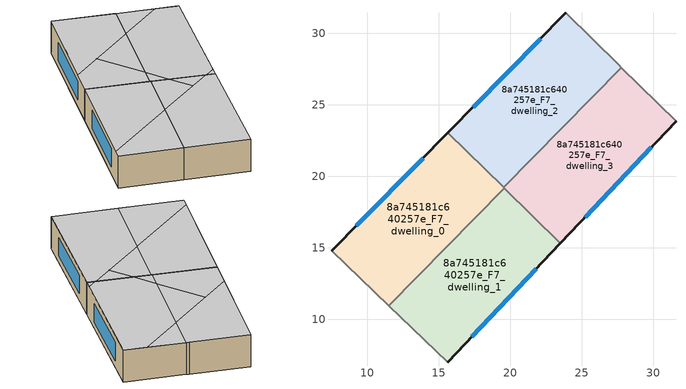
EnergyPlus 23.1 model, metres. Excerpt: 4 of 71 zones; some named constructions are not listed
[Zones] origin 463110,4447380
8a745181c640257e_F7_dwelling_0
 floor to 8a745181c640257e_F6_dwelling_0 (EU_floor_Construction): 19.59,19.17 11.51,10.95 7.5,14.79 15.64,23.05 z21
 wall outside (EU_wall_Construction): 15.64,23.05 7.5,14.79 z21:24
 wall to 8a745181c640257e_F7_dwelling_1 (EU_wall_Construction): 11.51,10.95 19.59,19.17 z21:24
 wall adiabatic (EU_wall_Construction): 7.5,14.79 11.51,10.95 z21:24
 wall to 8a745181c640257e_F7_dwelling_2 (EU_wall_Construction): 19.53,19.23 15.64,23.05 z21:24
 wall to 8a745181c640257e_F7_dwelling_3 (EU_wall_Construction): 19.58,19.17 19.53,19.23 z21:24
 window (EU_Window_Construction): 13.89,21.28 9.24,16.56 z21.64:23.36
 ceiling to 8a745181c640257e_F8_dwelling_5 (EU_floor_Construction): 16.11,15.64 19.59,19.17 15.64,23.05 8.08,15.38 z24
 ceiling to 8a745181c640257e_F8_dwelling_6 (EU_floor_Construction): 11.51,10.95 16.11,15.64 8.08,15.38 7.5,14.79 z24
8a745181c640257e_F7_dwelling_1
 floor to 8a745181c640257e_F6_dwelling_1 (EU_floor_Construction): 23.49,15.33 15.61,7.02 11.51,10.95 19.59,19.17 z21
 wall outside (EU_wall_Construction): 15.61,7.02 23.49,15.33 z21:24
 wall adiabatic (EU_wall_Construction): 11.51,10.95 15.61,7.02 z21:24
 wall to 8a745181c640257e_F7_dwelling_3 (EU_wall_Construction): 23.49,15.33 19.59,19.17 z21:24
 window (EU_Window_Construction): 17.3,8.8 21.8,13.55 z21.64:23.36
 ceiling to 8a745181c640257e_F8_dwelling_6 (EU_floor_Construction): 15.61,7.02 23.49,15.33 22.95,15.86 16.11,15.64 11.51,10.95 z24
 ceiling to 8a745181c640257e_F8_dwelling_4 (EU_floor_Construction): 22.95,15.86 20.7,18.07 20.77,15.79 z24
 ceiling to 8a745181c640257e_F8_dwelling_5 (EU_floor_Construction): 20.77,15.79 20.7,18.07 19.58,19.17 16.11,15.64 z24
8a745181c640257e_F7_dwelling_2
 floor to 8a745181c640257e_F6_dwelling_2 (EU_floor_Construction): 27.77,27.61 19.53,19.23 15.64,23.05 23.89,31.42 z21
 wall outside (EU_wall_Construction): 23.89,31.42 15.64,23.05 z21:24
 wall to 8a745181c640257e_F7_dwelling_3 (EU_wall_Construction): 19.53,19.23 27.77,27.61 z21:24
 wall to 8a745181c640257e_F7_dwelling_4 (EU_wall_Construction): 27.6,27.77 23.89,31.42 z21:24
 wall to 8a745181c640257e_F7_dwelling_5 (EU_wall_Construction): 27.77,27.61 27.6,27.77 z21:24
 window (EU_Window_Construction): 22.12,29.63 17.41,24.84 z21.64:23.36
 ceiling to 8a745181c640257e_F8_dwelling_3 (EU_floor_Construction): 25.3,25.09 27.77,27.61 23.89,31.42 17.4,24.83 z24
 ceiling to 8a745181c640257e_F8_dwelling_5 (EU_floor_Construction): 19.53,19.23 20.62,20.34 20.47,24.94 17.4,24.83 15.64,23.05 z24
 ceiling to 8a745181c640257e_F8_dwelling_4 (EU_floor_Construction): 20.62,20.34 25.3,25.09 20.47,24.94 z24
8a745181c640257e_F7_dwelling_3
 floor to 8a745181c640257e_F6_dwelling_3 (EU_floor_Construction): 31.58,23.86 23.49,15.33 19.53,19.23 27.77,27.61 z21
 wall outside (EU_wall_Construction): 23.49,15.33 31.58,23.86 z21:24
 wall to 8a745181c640257e_F7_dwelling_5 (EU_wall_Construction): 31.58,23.86 27.77,27.61 z21:24
 window (EU_Window_Construction): 25.22,17.16 29.85,22.03 z21.64:23.36
 ceiling to 8a745181c640257e_F8_dwelling_4 (EU_floor_Construction): 24.03,15.9 31.58,23.86 30.16,25.25 25.3,25.09 20.62,20.34 20.7,18.07 22.95,15.86 z24
 ceiling to 8a745181c640257e_F8_dwelling_6 (EU_floor_Construction): 23.49,15.33 24.03,15.9 22.95,15.86 z24
 ceiling to 8a745181c640257e_F8_dwelling_5 (EU_floor_Construction): 20.7,18.07 20.62,20.34 19.53,19.23 z24
 ceiling to 8a745181c640257e_F8_dwelling_3 (EU_floor_Construction): 30.16,25.25 27.77,27.61 25.3,25.09 z24
[SCHEDULE:FILE] Column Number=1; Rows to Skip at Top=0; Number of Hours of Data=8760; Column Separator=Comma; Interpolate to Timestep=No; Minutes per Item=60; Adjust Schedule for Daylight Savings=Yes
Name | File
EU_Step8_GainSchedule_8a745181c640257e_F6_dwelling_4_f000 | ../../schedules/8a745181c640257e/8a745181c640257e_F6_dwelling_4_f000_gain.csv
EU_Step8_GainSchedule_8a745181c640257e_F6_dwelling_5_f000 | ../../schedules/8a745181c640257e/8a745181c640257e_F6_dwelling_5_f000_gain.csv
EU_Step8_GainSchedule_8a745181c640257e_F6_dwelling_6_f000 | ../../schedules/8a745181c640257e/8a745181c640257e_F6_dwelling_6_f000_gain.csv
EU_Step8_GainSchedule_8a745181c640257e_F6_dwelling_7_f000 | ../../schedules/8a745181c640257e/8a745181c640257e_F6_dwelling_7_f000_gain.csv
EU_Step8_GainSchedule_8a745181c640257e_F7_dwelling_0_f000 | ../../schedules/8a745181c640257e/8a745181c640257e_F7_dwelling_0_f000_gain.csv
EU_Step8_GainSchedule_8a745181c640257e_F7_dwelling_1_f000 | ../../schedules/8a745181c640257e/8a745181c640257e_F7_dwelling_1_f000_gain.csv
EU_Step8_GainSchedule_8a745181c640257e_F7_dwelling_2_f000 | ../../schedules/8a745181c640257e/8a745181c640257e_F7_dwelling_2_f000_gain.csv
EU_Step8_GainSchedule_8a745181c640257e_F7_dwelling_3_f000 | ../../schedules/8a745181c640257e/8a745181c640257e_F7_dwelling_3_f000_gain.csv
EU_Step8_GainSchedule_8a745181c640257e_F7_dwelling_4_f000 | ../../schedules/8a745181c640257e/8a745181c640257e_F7_dwelling_4_f000_gain.csv
EU_Step8_GainSchedule_8a745181c640257e_F7_dwelling_5_f000 | ../../schedules/8a745181c640257e/8a745181c640257e_F7_dwelling_5_f000_gain.csv
EU_Step8_GainSchedule_8a745181c640257e_F7_dwelling_6_f000 | ../../schedules/8a745181c640257e/8a745181c640257e_F7_dwelling_6_f000_gain.csv
EU_Step8_GainSchedule_8a745181c640257e_F7_dwelling_7_f000 | ../../schedules/8a745181c640257e/8a745181c640257e_F7_dwelling_7_f000_gain.csv
